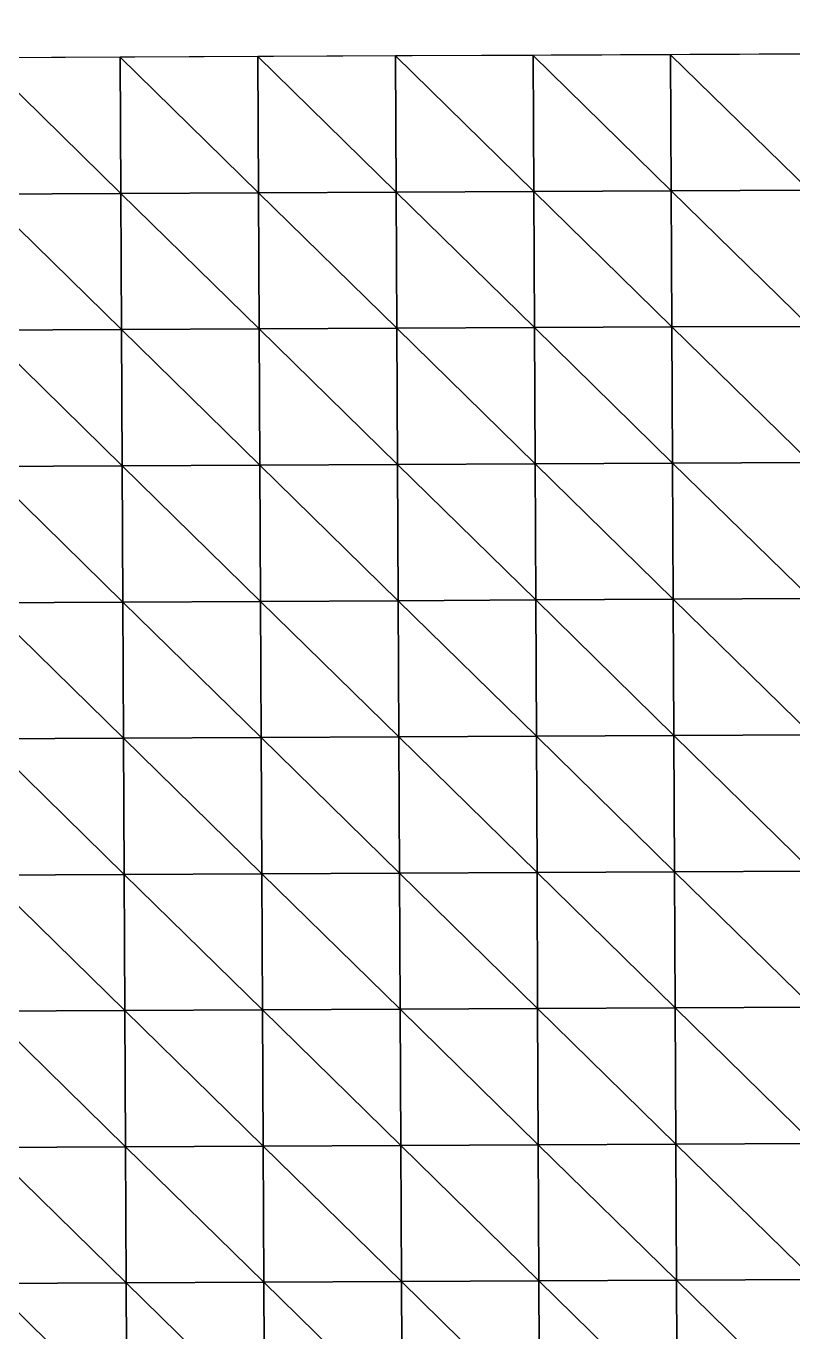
# Model space of a CAD drawing. Extents: x -372 to 678, y -263 to 741.
# Drawn here: x 76.1 to 146.1, y 621.4 to 740.7 of the extents above; entities that cross this region are included whole.
import ezdxf

# ---------------------------------------------------------------- set-up
doc = ezdxf.new("R2010")
doc.units = 0
doc.header["$LTSCALE"] = 0.0254
doc.layers.get('0').update_dxf_attribs({"linetype": 'CONTINUOUS'})
doc.layers.add('LOCATION_SNAPSHOT', color=144, linetype='CONTINUOUS')
doc.layers.add('LOCATION_TERRAIN', color=36, linetype='CONTINUOUS')

# ---------------------------------------------------------------- blocks, each defined once
blk = doc.blocks.new('LOCATION_SNAPSHOT_1')
at = {"color": 8}
mesh = blk.add_polyface(dxfattribs=at)
corners = [(-63.49, 214.77), (675.12, 740.67), (-66.01, 737.09), (677.64, 218.35)]
mesh.append_faces([[corners[k] for k in face] for face in [(0, 1, 2), (1, 0, 3)]], dxfattribs={"vtx0": -1, "color": 8})
blk = doc.blocks.new('LOCATION_TERRAIN_1')
at = {"color": 8}
mesh = blk.add_polyface(dxfattribs=at)
corners = [(84.79, 725.38, -4.4), (84.73, 737.82, -3.76), (72.17, 737.76, -3.97)]
mesh.append_faces([[corners[k] for k in face] for face in [(0, 1, 2)]], dxfattribs={"color": 8})
mesh = blk.add_polyface(dxfattribs=at)
corners = [(84.79, 725.38, -4.4), (72.17, 737.76, -3.97), (72.23, 725.32, -4.5)]
mesh.append_faces([[corners[k] for k in face] for face in [(0, 1, 2)]], dxfattribs={"color": 8})
mesh = blk.add_polyface(dxfattribs=at)
corners = [(97.35, 725.44, -4.38), (97.29, 737.88, -3.72), (84.73, 737.82, -3.76)]
mesh.append_faces([[corners[k] for k in face] for face in [(0, 1, 2)]], dxfattribs={"color": 8})
mesh = blk.add_polyface(dxfattribs=at)
corners = [(97.35, 725.44, -4.38), (84.73, 737.82, -3.76), (84.79, 725.38, -4.4)]
mesh.append_faces([[corners[k] for k in face] for face in [(0, 1, 2)]], dxfattribs={"color": 8})
mesh = blk.add_polyface(dxfattribs=at)
corners = [(109.91, 725.5, -4.38), (109.85, 737.94, -3.72), (97.29, 737.88, -3.72)]
mesh.append_faces([[corners[k] for k in face] for face in [(0, 1, 2)]], dxfattribs={"color": 8})
mesh = blk.add_polyface(dxfattribs=at)
corners = [(109.91, 725.5, -4.38), (97.29, 737.88, -3.72), (97.35, 725.44, -4.38)]
mesh.append_faces([[corners[k] for k in face] for face in [(0, 1, 2)]], dxfattribs={"color": 8})
mesh = blk.add_polyface(dxfattribs=at)
corners = [(122.47, 725.56, -4.38), (122.41, 738, -3.72), (109.85, 737.94, -3.72)]
mesh.append_faces([[corners[k] for k in face] for face in [(0, 1, 2)]], dxfattribs={"color": 8})
mesh = blk.add_polyface(dxfattribs=at)
corners = [(122.47, 725.56, -4.38), (109.85, 737.94, -3.72), (109.91, 725.5, -4.38)]
mesh.append_faces([[corners[k] for k in face] for face in [(0, 1, 2)]], dxfattribs={"color": 8})
mesh = blk.add_polyface(dxfattribs=at)
corners = [(135.03, 725.62, -4.45), (134.97, 738.06, -3.88), (122.41, 738, -3.72)]
mesh.append_faces([[corners[k] for k in face] for face in [(0, 1, 2)]], dxfattribs={"color": 8})
mesh = blk.add_polyface(dxfattribs=at)
corners = [(135.03, 725.62, -4.45), (122.41, 738, -3.72), (122.47, 725.56, -4.38)]
mesh.append_faces([[corners[k] for k in face] for face in [(0, 1, 2)]], dxfattribs={"color": 8})
mesh = blk.add_polyface(dxfattribs=at)
corners = [(147.6, 725.69, -4.55), (147.54, 738.12, -4.08), (134.97, 738.06, -3.88)]
mesh.append_faces([[corners[k] for k in face] for face in [(0, 1, 2)]], dxfattribs={"color": 8})
mesh = blk.add_polyface(dxfattribs=at)
corners = [(147.6, 725.69, -4.55), (134.97, 738.06, -3.88), (135.03, 725.62, -4.45)]
mesh.append_faces([[corners[k] for k in face] for face in [(0, 1, 2)]], dxfattribs={"color": 8})
mesh = blk.add_polyface(dxfattribs=at)
corners = [(84.85, 712.95, -4.97), (84.79, 725.38, -4.4), (72.23, 725.32, -4.5)]
mesh.append_faces([[corners[k] for k in face] for face in [(0, 1, 2)]], dxfattribs={"color": 8})
mesh = blk.add_polyface(dxfattribs=at)
corners = [(84.85, 712.95, -4.97), (72.23, 725.32, -4.5), (72.29, 712.89, -5)]
mesh.append_faces([[corners[k] for k in face] for face in [(0, 1, 2)]], dxfattribs={"color": 8})
mesh = blk.add_polyface(dxfattribs=at)
corners = [(97.41, 713.01, -4.97), (97.35, 725.44, -4.38), (84.79, 725.38, -4.4)]
mesh.append_faces([[corners[k] for k in face] for face in [(0, 1, 2)]], dxfattribs={"color": 8})
mesh = blk.add_polyface(dxfattribs=at)
corners = [(97.41, 713.01, -4.97), (84.79, 725.38, -4.4), (84.85, 712.95, -4.97)]
mesh.append_faces([[corners[k] for k in face] for face in [(0, 1, 2)]], dxfattribs={"color": 8})
mesh = blk.add_polyface(dxfattribs=at)
corners = [(109.97, 713.07, -4.97), (109.91, 725.5, -4.38), (97.35, 725.44, -4.38)]
mesh.append_faces([[corners[k] for k in face] for face in [(0, 1, 2)]], dxfattribs={"color": 8})
mesh = blk.add_polyface(dxfattribs=at)
corners = [(109.97, 713.07, -4.97), (97.35, 725.44, -4.38), (97.41, 713.01, -4.97)]
mesh.append_faces([[corners[k] for k in face] for face in [(0, 1, 2)]], dxfattribs={"color": 8})
mesh = blk.add_polyface(dxfattribs=at)
corners = [(122.53, 713.13, -4.97), (122.47, 725.56, -4.38), (109.91, 725.5, -4.38)]
mesh.append_faces([[corners[k] for k in face] for face in [(0, 1, 2)]], dxfattribs={"color": 8})
mesh = blk.add_polyface(dxfattribs=at)
corners = [(122.53, 713.13, -4.97), (109.91, 725.5, -4.38), (109.97, 713.07, -4.97)]
mesh.append_faces([[corners[k] for k in face] for face in [(0, 1, 2)]], dxfattribs={"color": 8})
mesh = blk.add_polyface(dxfattribs=at)
corners = [(135.09, 713.19, -4.97), (135.03, 725.62, -4.45), (122.47, 725.56, -4.38)]
mesh.append_faces([[corners[k] for k in face] for face in [(0, 1, 2)]], dxfattribs={"color": 8})
mesh = blk.add_polyface(dxfattribs=at)
corners = [(135.09, 713.19, -4.97), (122.47, 725.56, -4.38), (122.53, 713.13, -4.97)]
mesh.append_faces([[corners[k] for k in face] for face in [(0, 1, 2)]], dxfattribs={"color": 8})
mesh = blk.add_polyface(dxfattribs=at)
corners = [(147.66, 713.25, -4.97), (147.6, 725.69, -4.55), (135.03, 725.62, -4.45)]
mesh.append_faces([[corners[k] for k in face] for face in [(0, 1, 2)]], dxfattribs={"color": 8})
mesh = blk.add_polyface(dxfattribs=at)
corners = [(147.66, 713.25, -4.97), (135.03, 725.62, -4.45), (135.09, 713.19, -4.97)]
mesh.append_faces([[corners[k] for k in face] for face in [(0, 1, 2)]], dxfattribs={"color": 8})
mesh = blk.add_polyface(dxfattribs=at)
corners = [(122.59, 700.69, -4.97), (122.53, 713.13, -4.97), (109.97, 713.07, -4.97)]
mesh.append_faces([[corners[k] for k in face] for face in [(0, 1, 2)]], dxfattribs={"color": 8})
mesh = blk.add_polyface(dxfattribs=at)
corners = [(135.15, 700.75, -4.97), (135.09, 713.19, -4.97), (122.53, 713.13, -4.97)]
mesh.append_faces([[corners[k] for k in face] for face in [(0, 1, 2)]], dxfattribs={"color": 8})
mesh = blk.add_polyface(dxfattribs=at)
corners = [(135.15, 700.75, -4.97), (122.53, 713.13, -4.97), (122.59, 700.69, -4.97)]
mesh.append_faces([[corners[k] for k in face] for face in [(0, 1, 2)]], dxfattribs={"color": 8})
mesh = blk.add_polyface(dxfattribs=at)
corners = [(147.72, 700.81, -4.97), (147.66, 713.25, -4.97), (135.09, 713.19, -4.97)]
mesh.append_faces([[corners[k] for k in face] for face in [(0, 1, 2)]], dxfattribs={"color": 8})
mesh = blk.add_polyface(dxfattribs=at)
corners = [(147.72, 700.81, -4.97), (135.09, 713.19, -4.97), (135.15, 700.75, -4.97)]
mesh.append_faces([[corners[k] for k in face] for face in [(0, 1, 2)]], dxfattribs={"color": 8})
mesh = blk.add_polyface(dxfattribs=at)
corners = [(84.91, 700.51, -5.02), (84.85, 712.95, -4.97), (72.29, 712.89, -5)]
mesh.append_faces([[corners[k] for k in face] for face in [(0, 1, 2)]], dxfattribs={"color": 8})
mesh = blk.add_polyface(dxfattribs=at)
corners = [(84.91, 700.51, -5.02), (72.29, 712.89, -5), (72.35, 700.45, -5.26)]
mesh.append_faces([[corners[k] for k in face] for face in [(0, 1, 2)]], dxfattribs={"color": 8})
mesh = blk.add_polyface(dxfattribs=at)
corners = [(97.47, 700.57, -4.97), (97.41, 713.01, -4.97), (84.85, 712.95, -4.97)]
mesh.append_faces([[corners[k] for k in face] for face in [(0, 1, 2)]], dxfattribs={"color": 8})
mesh = blk.add_polyface(dxfattribs=at)
corners = [(97.47, 700.57, -4.97), (84.85, 712.95, -4.97), (84.91, 700.51, -5.02)]
mesh.append_faces([[corners[k] for k in face] for face in [(0, 1, 2)]], dxfattribs={"color": 8})
mesh = blk.add_polyface(dxfattribs=at)
corners = [(110.03, 700.63, -4.97), (109.97, 713.07, -4.97), (97.41, 713.01, -4.97)]
mesh.append_faces([[corners[k] for k in face] for face in [(0, 1, 2)]], dxfattribs={"color": 8})
mesh = blk.add_polyface(dxfattribs=at)
corners = [(110.03, 700.63, -4.97), (97.41, 713.01, -4.97), (97.47, 700.57, -4.97)]
mesh.append_faces([[corners[k] for k in face] for face in [(0, 1, 2)]], dxfattribs={"color": 8})
mesh = blk.add_polyface(dxfattribs=at)
corners = [(122.59, 700.69, -4.97), (109.97, 713.07, -4.97), (110.03, 700.63, -4.97)]
mesh.append_faces([[corners[k] for k in face] for face in [(0, 1, 2)]], dxfattribs={"color": 8})
mesh = blk.add_polyface(dxfattribs=at)
corners = [(84.97, 688.07, -5.07), (84.91, 700.51, -5.02), (72.35, 700.45, -5.26)]
mesh.append_faces([[corners[k] for k in face] for face in [(0, 1, 2)]], dxfattribs={"color": 8})
mesh = blk.add_polyface(dxfattribs=at)
corners = [(84.97, 688.07, -5.07), (72.35, 700.45, -5.26), (72.41, 688.01, -5.52)]
mesh.append_faces([[corners[k] for k in face] for face in [(0, 1, 2)]], dxfattribs={"color": 8})
mesh = blk.add_polyface(dxfattribs=at)
corners = [(97.53, 688.13, -4.97), (97.47, 700.57, -4.97), (84.91, 700.51, -5.02)]
mesh.append_faces([[corners[k] for k in face] for face in [(0, 1, 2)]], dxfattribs={"color": 8})
mesh = blk.add_polyface(dxfattribs=at)
corners = [(97.53, 688.13, -4.97), (84.91, 700.51, -5.02), (84.97, 688.07, -5.07)]
mesh.append_faces([[corners[k] for k in face] for face in [(0, 1, 2)]], dxfattribs={"color": 8})
mesh = blk.add_polyface(dxfattribs=at)
corners = [(110.09, 688.19, -4.97), (110.03, 700.63, -4.97), (97.47, 700.57, -4.97)]
mesh.append_faces([[corners[k] for k in face] for face in [(0, 1, 2)]], dxfattribs={"color": 8})
mesh = blk.add_polyface(dxfattribs=at)
corners = [(110.09, 688.19, -4.97), (97.47, 700.57, -4.97), (97.53, 688.13, -4.97)]
mesh.append_faces([[corners[k] for k in face] for face in [(0, 1, 2)]], dxfattribs={"color": 8})
mesh = blk.add_polyface(dxfattribs=at)
corners = [(122.65, 688.26, -4.97), (122.59, 700.69, -4.97), (110.03, 700.63, -4.97)]
mesh.append_faces([[corners[k] for k in face] for face in [(0, 1, 2)]], dxfattribs={"color": 8})
mesh = blk.add_polyface(dxfattribs=at)
corners = [(122.65, 688.26, -4.97), (110.03, 700.63, -4.97), (110.09, 688.19, -4.97)]
mesh.append_faces([[corners[k] for k in face] for face in [(0, 1, 2)]], dxfattribs={"color": 8})
mesh = blk.add_polyface(dxfattribs=at)
corners = [(135.21, 688.32, -4.97), (135.15, 700.75, -4.97), (122.59, 700.69, -4.97)]
mesh.append_faces([[corners[k] for k in face] for face in [(0, 1, 2)]], dxfattribs={"color": 8})
mesh = blk.add_polyface(dxfattribs=at)
corners = [(135.21, 688.32, -4.97), (122.59, 700.69, -4.97), (122.65, 688.26, -4.97)]
mesh.append_faces([[corners[k] for k in face] for face in [(0, 1, 2)]], dxfattribs={"color": 8})
mesh = blk.add_polyface(dxfattribs=at)
corners = [(147.78, 688.38, -4.97), (147.72, 700.81, -4.97), (135.15, 700.75, -4.97)]
mesh.append_faces([[corners[k] for k in face] for face in [(0, 1, 2)]], dxfattribs={"color": 8})
mesh = blk.add_polyface(dxfattribs=at)
corners = [(147.78, 688.38, -4.97), (135.15, 700.75, -4.97), (135.21, 688.32, -4.97)]
mesh.append_faces([[corners[k] for k in face] for face in [(0, 1, 2)]], dxfattribs={"color": 8})
mesh = blk.add_polyface(dxfattribs=at)
corners = [(97.59, 675.7, -5), (97.53, 688.13, -4.97), (84.97, 688.07, -5.07)]
mesh.append_faces([[corners[k] for k in face] for face in [(0, 1, 2)]], dxfattribs={"color": 8})
mesh = blk.add_polyface(dxfattribs=at)
corners = [(110.15, 675.76, -4.99), (110.09, 688.19, -4.97), (97.53, 688.13, -4.97)]
mesh.append_faces([[corners[k] for k in face] for face in [(0, 1, 2)]], dxfattribs={"color": 8})
mesh = blk.add_polyface(dxfattribs=at)
corners = [(110.15, 675.76, -4.99), (97.53, 688.13, -4.97), (97.59, 675.7, -5)]
mesh.append_faces([[corners[k] for k in face] for face in [(0, 1, 2)]], dxfattribs={"color": 8})
mesh = blk.add_polyface(dxfattribs=at)
corners = [(122.71, 675.82, -4.97), (122.65, 688.26, -4.97), (110.09, 688.19, -4.97)]
mesh.append_faces([[corners[k] for k in face] for face in [(0, 1, 2)]], dxfattribs={"color": 8})
mesh = blk.add_polyface(dxfattribs=at)
corners = [(122.71, 675.82, -4.97), (110.09, 688.19, -4.97), (110.15, 675.76, -4.99)]
mesh.append_faces([[corners[k] for k in face] for face in [(0, 1, 2)]], dxfattribs={"color": 8})
mesh = blk.add_polyface(dxfattribs=at)
corners = [(135.27, 675.88, -4.96), (135.21, 688.32, -4.97), (122.65, 688.26, -4.97)]
mesh.append_faces([[corners[k] for k in face] for face in [(0, 1, 2)]], dxfattribs={"color": 8})
mesh = blk.add_polyface(dxfattribs=at)
corners = [(135.27, 675.88, -4.96), (122.65, 688.26, -4.97), (122.71, 675.82, -4.97)]
mesh.append_faces([[corners[k] for k in face] for face in [(0, 1, 2)]], dxfattribs={"color": 8})
mesh = blk.add_polyface(dxfattribs=at)
corners = [(147.84, 675.94, -4.96), (147.78, 688.38, -4.97), (135.21, 688.32, -4.97)]
mesh.append_faces([[corners[k] for k in face] for face in [(0, 1, 2)]], dxfattribs={"color": 8})
mesh = blk.add_polyface(dxfattribs=at)
corners = [(147.84, 675.94, -4.96), (135.21, 688.32, -4.97), (135.27, 675.88, -4.96)]
mesh.append_faces([[corners[k] for k in face] for face in [(0, 1, 2)]], dxfattribs={"color": 8})
mesh = blk.add_polyface(dxfattribs=at)
corners = [(85.03, 675.64, -5.15), (84.97, 688.07, -5.07), (72.41, 688.01, -5.52)]
mesh.append_faces([[corners[k] for k in face] for face in [(0, 1, 2)]], dxfattribs={"color": 8})
mesh = blk.add_polyface(dxfattribs=at)
corners = [(85.03, 675.64, -5.15), (72.41, 688.01, -5.52), (72.47, 675.58, -5.81)]
mesh.append_faces([[corners[k] for k in face] for face in [(0, 1, 2)]], dxfattribs={"color": 8})
mesh = blk.add_polyface(dxfattribs=at)
corners = [(97.59, 675.7, -5), (84.97, 688.07, -5.07), (85.03, 675.64, -5.15)]
mesh.append_faces([[corners[k] for k in face] for face in [(0, 1, 2)]], dxfattribs={"color": 8})
mesh = blk.add_polyface(dxfattribs=at)
corners = [(85.09, 663.2, -5.81), (85.03, 675.64, -5.15), (72.47, 675.58, -5.81)]
mesh.append_faces([[corners[k] for k in face] for face in [(0, 1, 2)]], dxfattribs={"color": 8})
mesh = blk.add_polyface(dxfattribs=at)
corners = [(85.09, 663.2, -5.81), (72.47, 675.58, -5.81), (72.53, 663.14, -6.47)]
mesh.append_faces([[corners[k] for k in face] for face in [(0, 1, 2)]], dxfattribs={"color": 8})
mesh = blk.add_polyface(dxfattribs=at)
corners = [(97.65, 663.26, -5.49), (97.59, 675.7, -5), (85.03, 675.64, -5.15)]
mesh.append_faces([[corners[k] for k in face] for face in [(0, 1, 2)]], dxfattribs={"color": 8})
mesh = blk.add_polyface(dxfattribs=at)
corners = [(97.65, 663.26, -5.49), (85.03, 675.64, -5.15), (85.09, 663.2, -5.81)]
mesh.append_faces([[corners[k] for k in face] for face in [(0, 1, 2)]], dxfattribs={"color": 8})
mesh = blk.add_polyface(dxfattribs=at)
corners = [(110.21, 663.32, -5.26), (110.15, 675.76, -4.99), (97.59, 675.7, -5)]
mesh.append_faces([[corners[k] for k in face] for face in [(0, 1, 2)]], dxfattribs={"color": 8})
mesh = blk.add_polyface(dxfattribs=at)
corners = [(110.21, 663.32, -5.26), (97.59, 675.7, -5), (97.65, 663.26, -5.49)]
mesh.append_faces([[corners[k] for k in face] for face in [(0, 1, 2)]], dxfattribs={"color": 8})
mesh = blk.add_polyface(dxfattribs=at)
corners = [(122.77, 663.38, -5.03), (122.71, 675.82, -4.97), (110.15, 675.76, -4.99)]
mesh.append_faces([[corners[k] for k in face] for face in [(0, 1, 2)]], dxfattribs={"color": 8})
mesh = blk.add_polyface(dxfattribs=at)
corners = [(122.77, 663.38, -5.03), (110.15, 675.76, -4.99), (110.21, 663.32, -5.26)]
mesh.append_faces([[corners[k] for k in face] for face in [(0, 1, 2)]], dxfattribs={"color": 8})
mesh = blk.add_polyface(dxfattribs=at)
corners = [(135.33, 663.44, -4.88), (135.27, 675.88, -4.96), (122.71, 675.82, -4.97)]
mesh.append_faces([[corners[k] for k in face] for face in [(0, 1, 2)]], dxfattribs={"color": 8})
mesh = blk.add_polyface(dxfattribs=at)
corners = [(135.33, 663.44, -4.88), (122.71, 675.82, -4.97), (122.77, 663.38, -5.03)]
mesh.append_faces([[corners[k] for k in face] for face in [(0, 1, 2)]], dxfattribs={"color": 8})
mesh = blk.add_polyface(dxfattribs=at)
corners = [(147.9, 663.5, -4.77), (147.84, 675.94, -4.96), (135.27, 675.88, -4.96)]
mesh.append_faces([[corners[k] for k in face] for face in [(0, 1, 2)]], dxfattribs={"color": 8})
mesh = blk.add_polyface(dxfattribs=at)
corners = [(147.9, 663.5, -4.77), (135.27, 675.88, -4.96), (135.33, 663.44, -4.88)]
mesh.append_faces([[corners[k] for k in face] for face in [(0, 1, 2)]], dxfattribs={"color": 8})
mesh = blk.add_polyface(dxfattribs=at)
corners = [(85.15, 650.77, -6.47), (85.09, 663.2, -5.81), (72.53, 663.14, -6.47)]
mesh.append_faces([[corners[k] for k in face] for face in [(0, 1, 2)]], dxfattribs={"color": 8})
mesh = blk.add_polyface(dxfattribs=at)
corners = [(85.15, 650.77, -6.47), (72.53, 663.14, -6.47), (72.59, 650.7, -7.13)]
mesh.append_faces([[corners[k] for k in face] for face in [(0, 1, 2)]], dxfattribs={"color": 8})
mesh = blk.add_polyface(dxfattribs=at)
corners = [(97.71, 650.83, -5.97), (97.65, 663.26, -5.49), (85.09, 663.2, -5.81)]
mesh.append_faces([[corners[k] for k in face] for face in [(0, 1, 2)]], dxfattribs={"color": 8})
mesh = blk.add_polyface(dxfattribs=at)
corners = [(97.71, 650.83, -5.97), (85.09, 663.2, -5.81), (85.15, 650.77, -6.47)]
mesh.append_faces([[corners[k] for k in face] for face in [(0, 1, 2)]], dxfattribs={"color": 8})
mesh = blk.add_polyface(dxfattribs=at)
corners = [(110.27, 650.89, -5.53), (110.21, 663.32, -5.26), (97.65, 663.26, -5.49)]
mesh.append_faces([[corners[k] for k in face] for face in [(0, 1, 2)]], dxfattribs={"color": 8})
mesh = blk.add_polyface(dxfattribs=at)
corners = [(110.27, 650.89, -5.53), (97.65, 663.26, -5.49), (97.71, 650.83, -5.97)]
mesh.append_faces([[corners[k] for k in face] for face in [(0, 1, 2)]], dxfattribs={"color": 8})
mesh = blk.add_polyface(dxfattribs=at)
corners = [(122.83, 650.95, -5.08), (122.77, 663.38, -5.03), (110.21, 663.32, -5.26)]
mesh.append_faces([[corners[k] for k in face] for face in [(0, 1, 2)]], dxfattribs={"color": 8})
mesh = blk.add_polyface(dxfattribs=at)
corners = [(122.83, 650.95, -5.08), (110.21, 663.32, -5.26), (110.27, 650.89, -5.53)]
mesh.append_faces([[corners[k] for k in face] for face in [(0, 1, 2)]], dxfattribs={"color": 8})
mesh = blk.add_polyface(dxfattribs=at)
corners = [(135.39, 651.01, -4.8), (135.33, 663.44, -4.88), (122.77, 663.38, -5.03)]
mesh.append_faces([[corners[k] for k in face] for face in [(0, 1, 2)]], dxfattribs={"color": 8})
mesh = blk.add_polyface(dxfattribs=at)
corners = [(135.39, 651.01, -4.8), (122.77, 663.38, -5.03), (122.83, 650.95, -5.08)]
mesh.append_faces([[corners[k] for k in face] for face in [(0, 1, 2)]], dxfattribs={"color": 8})
mesh = blk.add_polyface(dxfattribs=at)
corners = [(147.96, 651.07, -4.58), (147.9, 663.5, -4.77), (135.33, 663.44, -4.88)]
mesh.append_faces([[corners[k] for k in face] for face in [(0, 1, 2)]], dxfattribs={"color": 8})
mesh = blk.add_polyface(dxfattribs=at)
corners = [(147.96, 651.07, -4.58), (135.33, 663.44, -4.88), (135.39, 651.01, -4.8)]
mesh.append_faces([[corners[k] for k in face] for face in [(0, 1, 2)]], dxfattribs={"color": 8})
mesh = blk.add_polyface(dxfattribs=at)
corners = [(85.21, 638.33, -7.12), (85.15, 650.77, -6.47), (72.59, 650.7, -7.13)]
mesh.append_faces([[corners[k] for k in face] for face in [(0, 1, 2)]], dxfattribs={"color": 8})
mesh = blk.add_polyface(dxfattribs=at)
corners = [(85.21, 638.33, -7.12), (72.59, 650.7, -7.13), (72.65, 638.27, -7.78)]
mesh.append_faces([[corners[k] for k in face] for face in [(0, 1, 2)]], dxfattribs={"color": 8})
mesh = blk.add_polyface(dxfattribs=at)
corners = [(97.77, 638.39, -6.46), (97.71, 650.83, -5.97), (85.15, 650.77, -6.47)]
mesh.append_faces([[corners[k] for k in face] for face in [(0, 1, 2)]], dxfattribs={"color": 8})
mesh = blk.add_polyface(dxfattribs=at)
corners = [(97.77, 638.39, -6.46), (85.15, 650.77, -6.47), (85.21, 638.33, -7.12)]
mesh.append_faces([[corners[k] for k in face] for face in [(0, 1, 2)]], dxfattribs={"color": 8})
mesh = blk.add_polyface(dxfattribs=at)
corners = [(110.33, 638.45, -5.8), (110.27, 650.89, -5.53), (97.71, 650.83, -5.97)]
mesh.append_faces([[corners[k] for k in face] for face in [(0, 1, 2)]], dxfattribs={"color": 8})
mesh = blk.add_polyface(dxfattribs=at)
corners = [(110.33, 638.45, -5.8), (97.71, 650.83, -5.97), (97.77, 638.39, -6.46)]
mesh.append_faces([[corners[k] for k in face] for face in [(0, 1, 2)]], dxfattribs={"color": 8})
mesh = blk.add_polyface(dxfattribs=at)
corners = [(122.89, 638.51, -5.14), (122.83, 650.95, -5.08), (110.27, 650.89, -5.53)]
mesh.append_faces([[corners[k] for k in face] for face in [(0, 1, 2)]], dxfattribs={"color": 8})
mesh = blk.add_polyface(dxfattribs=at)
corners = [(122.89, 638.51, -5.14), (110.27, 650.89, -5.53), (110.33, 638.45, -5.8)]
mesh.append_faces([[corners[k] for k in face] for face in [(0, 1, 2)]], dxfattribs={"color": 8})
mesh = blk.add_polyface(dxfattribs=at)
corners = [(135.45, 638.57, -4.73), (135.39, 651.01, -4.8), (122.83, 650.95, -5.08)]
mesh.append_faces([[corners[k] for k in face] for face in [(0, 1, 2)]], dxfattribs={"color": 8})
mesh = blk.add_polyface(dxfattribs=at)
corners = [(135.45, 638.57, -4.73), (122.83, 650.95, -5.08), (122.89, 638.51, -5.14)]
mesh.append_faces([[corners[k] for k in face] for face in [(0, 1, 2)]], dxfattribs={"color": 8})
mesh = blk.add_polyface(dxfattribs=at)
corners = [(148.02, 638.63, -4.4), (147.96, 651.07, -4.58), (135.39, 651.01, -4.8)]
mesh.append_faces([[corners[k] for k in face] for face in [(0, 1, 2)]], dxfattribs={"color": 8})
mesh = blk.add_polyface(dxfattribs=at)
corners = [(148.02, 638.63, -4.4), (135.39, 651.01, -4.8), (135.45, 638.57, -4.73)]
mesh.append_faces([[corners[k] for k in face] for face in [(0, 1, 2)]], dxfattribs={"color": 8})
mesh = blk.add_polyface(dxfattribs=at)
corners = [(85.27, 625.89, -7.42), (85.21, 638.33, -7.12), (72.65, 638.27, -7.78)]
mesh.append_faces([[corners[k] for k in face] for face in [(0, 1, 2)]], dxfattribs={"color": 8})
mesh = blk.add_polyface(dxfattribs=at)
corners = [(85.27, 625.89, -7.42), (72.65, 638.27, -7.78), (72.71, 625.83, -7.97)]
mesh.append_faces([[corners[k] for k in face] for face in [(0, 1, 2)]], dxfattribs={"color": 8})
mesh = blk.add_polyface(dxfattribs=at)
corners = [(97.83, 625.95, -6.87), (97.77, 638.39, -6.46), (85.21, 638.33, -7.12)]
mesh.append_faces([[corners[k] for k in face] for face in [(0, 1, 2)]], dxfattribs={"color": 8})
mesh = blk.add_polyface(dxfattribs=at)
corners = [(97.83, 625.95, -6.87), (85.21, 638.33, -7.12), (85.27, 625.89, -7.42)]
mesh.append_faces([[corners[k] for k in face] for face in [(0, 1, 2)]], dxfattribs={"color": 8})
mesh = blk.add_polyface(dxfattribs=at)
corners = [(110.39, 626.01, -6.32), (110.33, 638.45, -5.8), (97.77, 638.39, -6.46)]
mesh.append_faces([[corners[k] for k in face] for face in [(0, 1, 2)]], dxfattribs={"color": 8})
mesh = blk.add_polyface(dxfattribs=at)
corners = [(110.39, 626.01, -6.32), (97.77, 638.39, -6.46), (97.83, 625.95, -6.87)]
mesh.append_faces([[corners[k] for k in face] for face in [(0, 1, 2)]], dxfattribs={"color": 8})
mesh = blk.add_polyface(dxfattribs=at)
corners = [(122.95, 626.07, -5.78), (122.89, 638.51, -5.14), (110.33, 638.45, -5.8)]
mesh.append_faces([[corners[k] for k in face] for face in [(0, 1, 2)]], dxfattribs={"color": 8})
mesh = blk.add_polyface(dxfattribs=at)
corners = [(122.95, 626.07, -5.78), (110.33, 638.45, -5.8), (110.39, 626.01, -6.32)]
mesh.append_faces([[corners[k] for k in face] for face in [(0, 1, 2)]], dxfattribs={"color": 8})
mesh = blk.add_polyface(dxfattribs=at)
corners = [(135.51, 626.14, -5.31), (135.45, 638.57, -4.73), (122.89, 638.51, -5.14)]
mesh.append_faces([[corners[k] for k in face] for face in [(0, 1, 2)]], dxfattribs={"color": 8})
mesh = blk.add_polyface(dxfattribs=at)
corners = [(135.51, 626.14, -5.31), (122.89, 638.51, -5.14), (122.95, 626.07, -5.78)]
mesh.append_faces([[corners[k] for k in face] for face in [(0, 1, 2)]], dxfattribs={"color": 8})
mesh = blk.add_polyface(dxfattribs=at)
corners = [(148.08, 626.2, -4.87), (148.02, 638.63, -4.4), (135.45, 638.57, -4.73)]
mesh.append_faces([[corners[k] for k in face] for face in [(0, 1, 2)]], dxfattribs={"color": 8})
mesh = blk.add_polyface(dxfattribs=at)
corners = [(148.08, 626.2, -4.87), (135.45, 638.57, -4.73), (135.51, 626.14, -5.31)]
mesh.append_faces([[corners[k] for k in face] for face in [(0, 1, 2)]], dxfattribs={"color": 8})
mesh = blk.add_polyface(dxfattribs=at)
corners = [(123.01, 613.64, -6.41), (122.95, 626.07, -5.78), (110.39, 626.01, -6.32)]
mesh.append_faces([[corners[k] for k in face] for face in [(0, 1, 2)]], dxfattribs={"color": 8})
mesh = blk.add_polyface(dxfattribs=at)
corners = [(135.57, 613.7, -5.88), (135.51, 626.14, -5.31), (122.95, 626.07, -5.78)]
mesh.append_faces([[corners[k] for k in face] for face in [(0, 1, 2)]], dxfattribs={"color": 8})
mesh = blk.add_polyface(dxfattribs=at)
corners = [(135.57, 613.7, -5.88), (122.95, 626.07, -5.78), (123.01, 613.64, -6.41)]
mesh.append_faces([[corners[k] for k in face] for face in [(0, 1, 2)]], dxfattribs={"color": 8})
mesh = blk.add_polyface(dxfattribs=at)
corners = [(148.14, 613.76, -5.34), (148.08, 626.2, -4.87), (135.51, 626.14, -5.31)]
mesh.append_faces([[corners[k] for k in face] for face in [(0, 1, 2)]], dxfattribs={"color": 8})
mesh = blk.add_polyface(dxfattribs=at)
corners = [(148.14, 613.76, -5.34), (135.51, 626.14, -5.31), (135.57, 613.7, -5.88)]
mesh.append_faces([[corners[k] for k in face] for face in [(0, 1, 2)]], dxfattribs={"color": 8})
mesh = blk.add_polyface(dxfattribs=at)
corners = [(85.33, 613.46, -7.73), (85.27, 625.89, -7.42), (72.71, 625.83, -7.97)]
mesh.append_faces([[corners[k] for k in face] for face in [(0, 1, 2)]], dxfattribs={"color": 8})
mesh = blk.add_polyface(dxfattribs=at)
corners = [(85.33, 613.46, -7.73), (72.71, 625.83, -7.97), (72.77, 613.4, -8.17)]
mesh.append_faces([[corners[k] for k in face] for face in [(0, 1, 2)]], dxfattribs={"color": 8})
mesh = blk.add_polyface(dxfattribs=at)
corners = [(97.89, 613.52, -7.29), (97.83, 625.95, -6.87), (85.27, 625.89, -7.42)]
mesh.append_faces([[corners[k] for k in face] for face in [(0, 1, 2)]], dxfattribs={"color": 8})
mesh = blk.add_polyface(dxfattribs=at)
corners = [(97.89, 613.52, -7.29), (85.27, 625.89, -7.42), (85.33, 613.46, -7.73)]
mesh.append_faces([[corners[k] for k in face] for face in [(0, 1, 2)]], dxfattribs={"color": 8})
mesh = blk.add_polyface(dxfattribs=at)
corners = [(110.45, 613.58, -6.85), (110.39, 626.01, -6.32), (97.83, 625.95, -6.87)]
mesh.append_faces([[corners[k] for k in face] for face in [(0, 1, 2)]], dxfattribs={"color": 8})
mesh = blk.add_polyface(dxfattribs=at)
corners = [(110.45, 613.58, -6.85), (97.83, 625.95, -6.87), (97.89, 613.52, -7.29)]
mesh.append_faces([[corners[k] for k in face] for face in [(0, 1, 2)]], dxfattribs={"color": 8})
mesh = blk.add_polyface(dxfattribs=at)
corners = [(123.01, 613.64, -6.41), (110.39, 626.01, -6.32), (110.45, 613.58, -6.85)]
mesh.append_faces([[corners[k] for k in face] for face in [(0, 1, 2)]], dxfattribs={"color": 8})

msp = doc.modelspace()

# ---------------------------------------------------------------- block references
at = {"layer": 'LOCATION_SNAPSHOT', "color": 0}
msp.add_blockref('LOCATION_SNAPSHOT_1', (0, 0), dxfattribs=at)
at = {"layer": 'LOCATION_TERRAIN', "color": 0}
msp.add_blockref('LOCATION_TERRAIN_1', (0, 0), dxfattribs=at)

doc.saveas('drawing.dxf')
